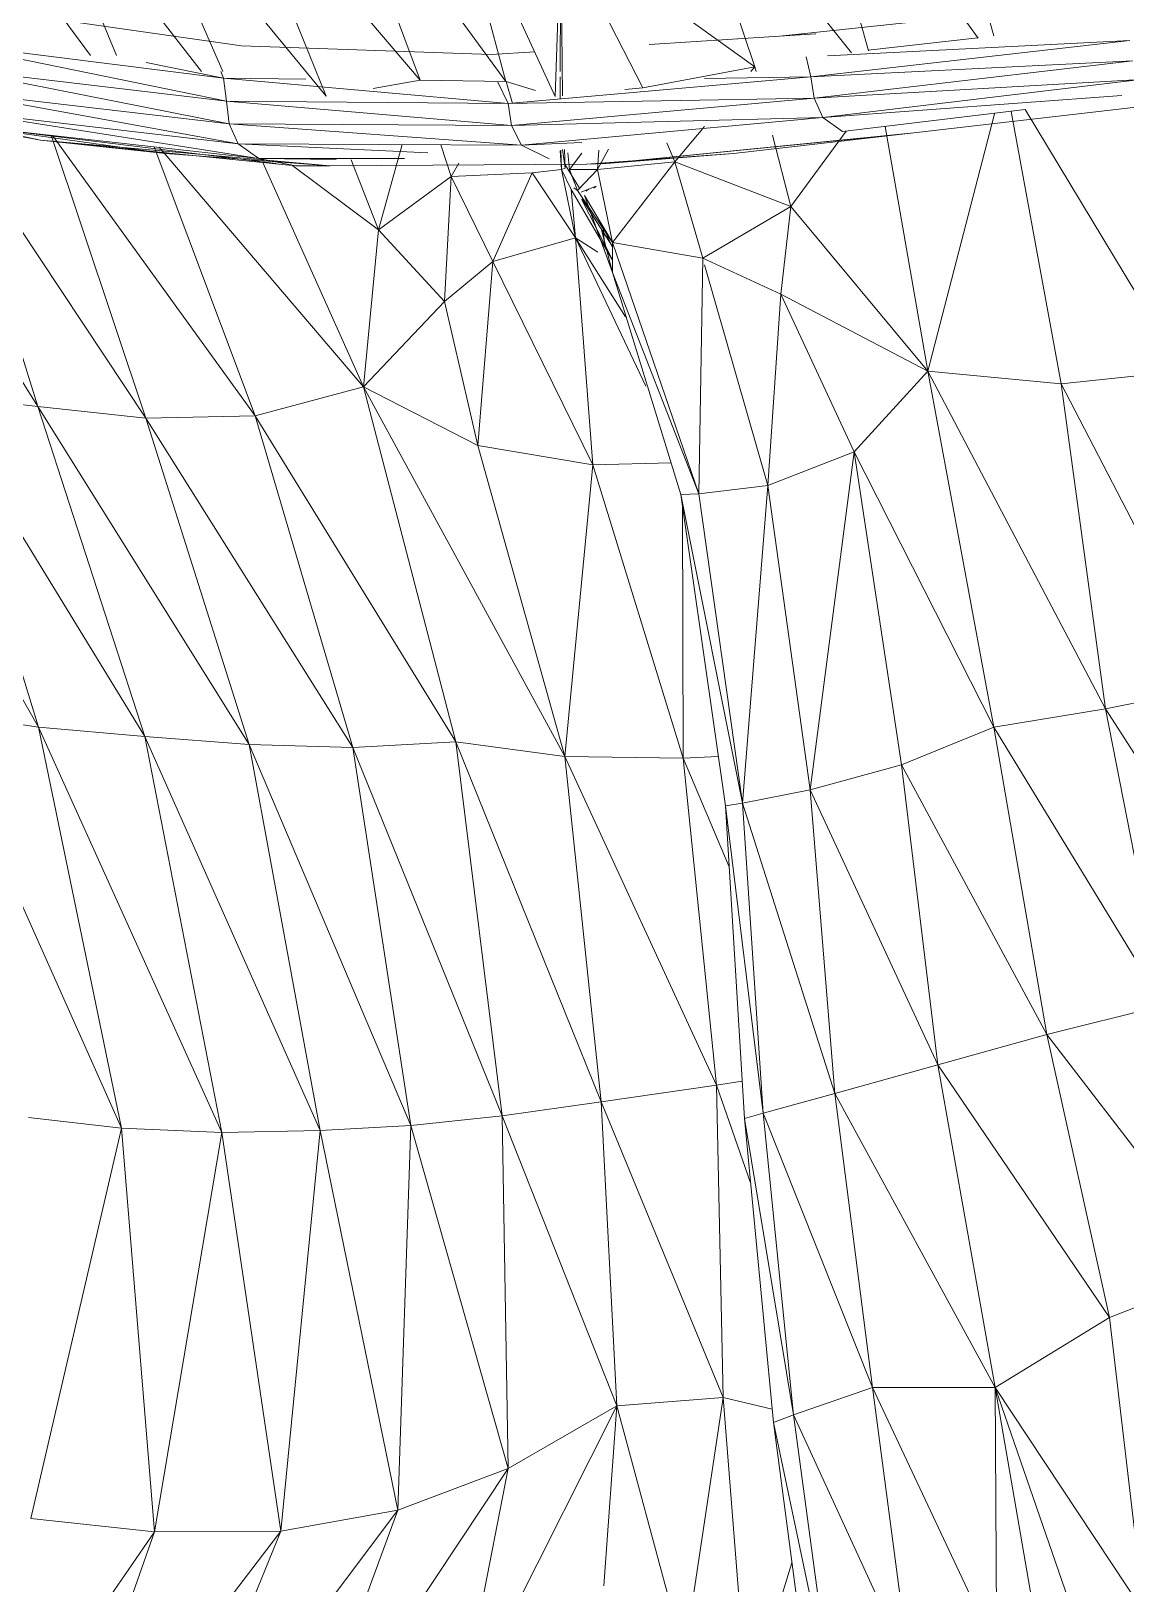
# Model space of a CAD drawing. Header units: millimetres. Extents: x -8591 to 7092, y -1621 to 14390.
# Drawn here: x -4163.8 to -4082.4, y 2464.1 to 2579.4 of the extents above; entities that cross this region are included whole.
import ezdxf

# ---------------------------------------------------------------- set-up
doc = ezdxf.new("R2010")
doc.units = ezdxf.units.MM
doc.layers.add('G-IMPT', color=8, linetype='Continuous', lineweight=9)
doc.layers.add('I-FURN', color=30, linetype='Continuous', lineweight=9)

# ---------------------------------------------------------------- blocks, each defined once
blk = doc.blocks.new('Artificial banana plant 1500mm - Family 4__C1-728657-Begane grond')
at = {"layer": 'G-IMPT'}
for p, q in [((320.51, -77.82), (314.81, -57.55)), ((320.51, -77.82), (314.81, -57.55)), ((311.21, -78.93), (305.74, -59.13)), ((311.21, -78.93), (305.74, -59.13)), ((319.35, -77.99), (305.74, -59.13)), ((319.35, -77.99), (305.74, -59.13)), ((302.77, -80.12), (296.85, -62.53)), ((302.77, -80.12), (296.85, -62.53)), ((309.94, -79.09), (296.85, -62.53)), ((309.94, -79.09), (296.85, -62.53)), ((253.4, -79.28), (242.26, -64.16)), ((253.4, -79.28), (242.26, -64.16)), ((261.66, -80.46), (249.21, -64.46)), ((261.66, -80.46), (249.21, -64.46)), ((255.35, -79.29), (249.21, -64.46)), ((255.35, -79.29), (249.21, -64.46)), ((270.92, -82.31), (256.3, -64.52)), ((270.92, -82.31), (256.3, -64.52)), ((263.24, -80.46), (256.3, -64.52)), ((263.24, -80.46), (256.3, -64.52)), ((277.9, -81.12), (263.61, -64.29)), ((277.9, -81.12), (263.61, -64.29)), ((263.61, -64.29), (270.92, -82.31)), ((263.61, -64.29), (270.92, -82.31)), ((284.27, -81.2), (271.44, -63.73)), ((284.27, -81.2), (271.44, -63.73)), ((271.44, -63.73), (277.9, -81.12)), ((271.44, -63.73), (277.9, -81.12)), ((287.93, -82.32), (279.88, -64.82)), ((287.93, -82.32), (279.88, -64.82)), ((284.27, -81.2), (279.88, -64.82)), ((284.27, -81.2), (279.88, -64.82)), ((287.93, -82.32), (288.36, -69.78)), ((287.93, -82.32), (288.36, -69.78)), ((288.31, -80.46), (288.36, -69.78)), ((288.31, -80.46), (288.36, -69.78)), ((302.77, -80.12), (288.36, -69.78)), ((302.77, -80.12), (288.36, -69.78)), ((294.44, -81.67), (288.36, -69.78)), ((294.44, -81.67), (288.36, -69.78)), ((288.47, -82.28), (288.36, -69.78)), ((288.47, -82.28), (288.36, -69.78)), ((242, -75.35), (264.62, -78.56)), ((242, -75.35), (264.62, -78.56)), ((318.62, -76.37), (304.85, -77.83)), ((318.62, -76.37), (304.85, -77.83)), ((241.99, -78.28), (263.51, -82.67)), ((241.99, -78.28), (263.51, -82.67)), ((241.99, -78.28), (263.3, -80.97)), ((241.99, -78.28), (263.3, -80.97)), ((294.91, -78.46), (307.3, -77.67)), ((294.91, -78.46), (307.3, -77.67)), ((304.85, -77.83), (307.3, -77.67)), ((304.85, -77.83), (307.3, -77.67)), ((306.93, -80.86), (330.63, -78.16)), ((306.93, -80.86), (330.63, -78.16)), ((308.16, -79.31), (330.63, -78.16)), ((308.16, -79.31), (330.63, -78.16)), ((311.19, -78.88), (319.34, -77.98)), ((311.19, -78.88), (319.34, -77.98)), ((264.62, -78.56), (283.18, -79.21)), ((264.62, -78.56), (283.18, -79.21)), ((283.18, -79.21), (286.41, -79)), ((283.18, -79.21), (286.41, -79)), ((306.93, -80.86), (306.59, -79.39)), ((306.93, -80.86), (306.59, -79.39)), ((242.56, -80.19), (263.72, -84.36)), ((242.56, -80.19), (263.72, -84.36)), ((242.56, -80.19), (263.51, -82.67)), ((242.56, -80.19), (263.51, -82.67)), ((257.55, -79.8), (263.3, -80.97)), ((257.55, -79.8), (263.3, -80.97)), ((263.3, -80.97), (263.08, -80.46)), ((263.3, -80.97), (263.08, -80.46)), ((302.77, -80.12), (294.44, -81.67)), ((302.77, -80.12), (294.44, -81.67)), ((302.48, -80.46), (302.77, -80.12)), ((302.48, -80.46), (302.77, -80.12)), ((302.86, -80.46), (302.77, -80.12)), ((302.86, -80.46), (302.77, -80.12)), ((306.93, -80.86), (330.84, -79.67)), ((306.93, -80.86), (330.84, -79.67)), ((307.18, -82.45), (330.84, -79.67)), ((307.18, -82.45), (330.84, -79.67)), ((263.51, -82.67), (263.3, -80.97)), ((263.51, -82.67), (263.3, -80.97)), ((263.3, -80.97), (284.43, -82.85)), ((263.3, -80.97), (284.43, -82.85)), ((263.3, -80.97), (269.41, -81.05)), ((263.3, -80.97), (269.41, -81.05)), ((277.9, -81.12), (274.4, -81.72)), ((277.9, -81.12), (274.4, -81.72)), ((284.27, -81.2), (277.9, -81.12)), ((284.27, -81.2), (277.9, -81.12)), ((284.43, -82.85), (283.68, -81.25)), ((284.43, -82.85), (283.68, -81.25)), ((284.75, -82.84), (284.28, -81.2)), ((284.75, -82.84), (284.28, -81.2)), ((286.48, -81.87), (284.29, -81.2)), ((286.48, -81.87), (284.29, -81.2)), ((284.43, -82.85), (306.93, -80.86)), ((284.43, -82.85), (306.93, -80.86)), ((288.3, -82.5), (288.31, -80.87)), ((288.3, -82.5), (288.31, -80.87)), ((294.44, -81.67), (293.11, -81.81)), ((294.44, -81.67), (293.11, -81.81)), ((299.03, -80.99), (306.93, -80.86)), ((299.03, -80.99), (306.93, -80.86)), ((307.18, -82.45), (306.93, -80.86)), ((307.18, -82.45), (306.93, -80.86)), ((307.18, -82.45), (331.43, -81.06)), ((307.18, -82.45), (331.43, -81.06)), ((307.82, -83.89), (331.43, -81.06)), ((307.82, -83.89), (331.43, -81.06)), ((232.5, -82.34), (249.7, -85.56)), ((232.5, -82.34), (249.7, -85.56)), ((232.55, -82.18), (249.7, -85.56)), ((232.55, -82.18), (249.7, -85.56)), ((242.68, -81.9), (264.38, -85.84)), ((242.68, -81.9), (264.38, -85.84)), ((242.68, -81.9), (263.72, -84.36)), ((242.68, -81.9), (263.72, -84.36)), ((263.72, -84.36), (263.51, -82.67)), ((263.72, -84.36), (263.51, -82.67)), ((263.51, -82.67), (284.69, -84.49)), ((263.51, -82.67), (284.69, -84.49)), ((263.51, -82.67), (284.43, -82.85)), ((263.51, -82.67), (284.43, -82.85)), ((284.43, -82.85), (307.18, -82.45)), ((284.43, -82.85), (307.18, -82.45)), ((284.69, -84.49), (284.43, -82.85)), ((284.69, -84.49), (284.43, -82.85)), ((284.69, -84.49), (307.18, -82.45)), ((284.69, -84.49), (307.18, -82.45)), ((307.82, -83.89), (307.18, -82.45)), ((307.82, -83.89), (307.18, -82.45)), ((307.82, -83.89), (330.04, -82.26)), ((307.82, -83.89), (330.04, -82.26)), ((314.58, -85.02), (335.92, -82.55)), ((314.58, -85.02), (335.92, -82.55)), ((249.5, -105.36), (235.62, -83.23)), ((249.5, -105.36), (235.62, -83.23)), ((257.52, -106.23), (242.87, -84.16)), ((257.52, -106.23), (242.87, -84.16)), ((249.5, -105.36), (242.87, -84.16)), ((249.5, -105.36), (242.87, -84.16)), ((243.29, -83.39), (265.91, -86.92)), ((243.29, -83.39), (265.91, -86.92)), ((243.29, -83.39), (264.38, -85.84)), ((243.29, -83.39), (264.38, -85.84)), ((284.69, -84.49), (307.82, -83.89)), ((284.69, -84.49), (307.82, -83.89)), ((285.43, -85.94), (307.82, -83.89)), ((285.43, -85.94), (307.82, -83.89)), ((309.28, -84.92), (307.82, -83.89)), ((309.28, -84.92), (307.82, -83.89)), ((309.28, -84.92), (322.86, -83.28)), ((309.28, -84.92), (322.86, -83.28)), ((315.62, -102.73), (320.58, -83.62)), ((315.62, -102.73), (320.58, -83.62)), ((325.53, -103.67), (321.82, -83.44)), ((325.53, -103.67), (321.82, -83.44)), ((322.86, -83.28), (334.56, -102.72)), ((322.86, -83.28), (334.56, -102.72)), ((249.7, -85.56), (245.31, -84.63)), ((249.7, -85.56), (245.31, -84.63)), ((245.31, -84.63), (267.21, -87.3)), ((245.31, -84.63), (267.21, -87.3)), ((245.31, -84.63), (265.91, -86.92)), ((245.31, -84.63), (265.91, -86.92)), ((248.33, -85.07), (258.97, -86.55)), ((248.33, -85.07), (258.97, -86.55)), ((250.48, -85.21), (257.52, -106.23)), ((250.48, -85.21), (257.52, -106.23)), ((265.65, -106.05), (250.59, -85.22)), ((265.65, -106.05), (250.59, -85.22)), ((264.38, -85.84), (263.72, -84.36)), ((264.38, -85.84), (263.72, -84.36)), ((263.72, -84.36), (285.43, -85.94)), ((263.72, -84.36), (285.43, -85.94)), ((263.72, -84.36), (284.69, -84.49)), ((263.72, -84.36), (284.69, -84.49)), ((285.43, -85.94), (284.69, -84.49)), ((285.43, -85.94), (284.69, -84.49)), ((291.73, -87.3), (314.58, -85.02)), ((291.73, -87.3), (314.58, -85.02)), ((291.73, -87.3), (312, -85.29)), ((291.73, -87.3), (312, -85.29)), ((296.83, -87.17), (299.03, -84.55)), ((296.83, -87.17), (299.03, -84.55)), ((314.58, -85.02), (301.18, -86.55)), ((314.58, -85.02), (301.18, -86.55)), ((305.43, -90.49), (304.07, -85.2)), ((305.43, -90.49), (304.07, -85.2)), ((305.43, -90.49), (309.56, -84.89)), ((305.43, -90.49), (309.56, -84.89)), ((314.58, -85.02), (312, -85.29)), ((314.58, -85.02), (312, -85.29)), ((315.62, -102.73), (312.46, -84.56)), ((315.62, -102.73), (312.46, -84.56)), ((249.7, -85.56), (271.22, -87.47)), ((249.7, -85.56), (271.22, -87.47)), ((249.7, -85.56), (258.97, -86.55)), ((249.7, -85.56), (258.97, -86.55)), ((249.7, -85.56), (268.63, -87.48)), ((249.7, -85.56), (268.63, -87.48)), ((258.13, -86.06), (265.65, -106.05)), ((258.13, -86.06), (265.65, -106.05)), ((273.69, -103.89), (258.51, -86.1)), ((273.69, -103.89), (258.51, -86.1)), ((265.91, -86.92), (264.38, -85.84)), ((265.91, -86.92), (264.38, -85.84)), ((264.38, -85.84), (278.47, -86.52)), ((264.38, -85.84), (278.47, -86.52)), ((264.38, -85.84), (285.43, -85.94)), ((264.38, -85.84), (285.43, -85.94)), ((276.57, -85.9), (274.81, -92.22)), ((276.57, -85.9), (274.81, -92.22)), ((280.21, -88.28), (279.44, -85.91)), ((280.21, -88.28), (279.44, -85.91)), ((285.43, -85.94), (289.91, -85.75)), ((285.43, -85.94), (289.91, -85.75)), ((287.49, -86.95), (285.43, -85.94)), ((287.49, -86.95), (285.43, -85.94)), ((288.41, -87.74), (288.29, -86.35)), ((288.41, -87.74), (288.29, -86.35)), ((288.41, -87.74), (288.35, -86.31)), ((288.41, -87.74), (288.35, -86.31)), ((288.68, -87.65), (288.48, -86.27)), ((288.68, -87.65), (288.48, -86.27)), ((288.68, -87.65), (288.62, -86.27)), ((288.68, -87.65), (288.62, -86.27)), ((289, -87.76), (288.88, -86.51)), ((289, -87.76), (288.88, -86.51)), ((291.08, -87.74), (291.9, -86.25)), ((291.08, -87.74), (291.9, -86.25)), ((291.08, -87.74), (291.17, -86.31)), ((291.08, -87.74), (291.17, -86.31)), ((296.83, -87.17), (296.22, -85.77)), ((296.83, -87.17), (296.22, -85.77)), ((271.22, -87.47), (258.97, -86.55)), ((268.63, -87.48), (265.91, -86.92)), ((268.63, -87.48), (265.91, -86.92)), ((265.91, -86.92), (271.65, -87.01)), ((265.91, -86.92), (271.65, -87.01)), ((265.91, -86.92), (276.74, -86.94)), ((265.91, -86.92), (276.74, -86.94)), ((273.69, -103.89), (266.22, -87.23)), ((273.69, -103.89), (266.22, -87.23)), ((274.81, -92.22), (268.35, -87.39)), ((274.81, -92.22), (268.35, -87.39)), ((271.22, -87.47), (268.63, -87.48)), ((271.22, -87.47), (268.63, -87.48)), ((271.22, -87.47), (290.26, -87.35)), ((271.22, -87.47), (290.26, -87.35)), ((274.81, -92.22), (272.78, -87.04)), ((274.81, -92.22), (272.78, -87.04)), ((280.78, -87.28), (280.21, -88.28)), ((280.78, -87.28), (280.21, -88.28)), ((288.68, -87.65), (288.41, -87.74)), ((288.68, -87.65), (288.41, -87.74)), ((289.73, -89.14), (288.65, -87.36)), ((289.73, -89.14), (288.65, -87.36)), ((289, -87.76), (289.91, -86.53)), ((289, -87.76), (289.91, -86.53)), ((290.26, -87.35), (301.18, -86.55)), ((290.26, -87.35), (301.18, -86.55)), ((290.26, -87.35), (291.73, -87.3)), ((290.26, -87.35), (291.73, -87.3)), ((290.26, -87.35), (290.67, -87.32)), ((290.26, -87.35), (290.67, -87.32)), ((301.18, -86.55), (290.67, -87.32)), ((301.18, -86.55), (290.67, -87.32)), ((296.83, -87.17), (291.08, -87.74)), ((296.83, -87.17), (291.08, -87.74)), ((291.73, -87.3), (301.18, -86.55)), ((291.73, -87.3), (301.18, -86.55)), ((292.19, -93.18), (296.83, -87.17)), ((292.19, -93.18), (296.83, -87.17)), ((298.89, -94.33), (296.83, -87.17)), ((298.89, -94.33), (296.83, -87.17)), ((296.83, -87.17), (305.43, -90.49)), ((296.83, -87.17), (305.43, -90.49)), ((280.21, -88.28), (274.81, -92.22)), ((280.21, -88.28), (274.81, -92.22)), ((280.21, -88.28), (279.7, -97.55)), ((280.21, -88.28), (279.7, -97.55)), ((286.23, -88), (280.21, -88.28)), ((286.23, -88), (280.21, -88.28)), ((283.31, -94.59), (280.21, -88.28)), ((283.31, -94.59), (280.21, -88.28)), ((286.23, -88), (283.31, -94.59)), ((286.23, -88), (283.31, -94.59)), ((288.41, -87.74), (286.23, -88)), ((288.41, -87.74), (286.23, -88)), ((289.43, -92.82), (286.23, -88)), ((289.43, -92.82), (286.23, -88)), ((289.12, -89.24), (288.41, -87.74)), ((289.12, -89.24), (288.41, -87.74)), ((289.43, -92.82), (288.41, -87.74)), ((289.43, -92.82), (288.41, -87.74)), ((291.08, -87.74), (289, -87.76)), ((291.08, -87.74), (289, -87.76)), ((289.58, -89.3), (289, -87.76)), ((289.58, -89.3), (289, -87.76)), ((289.58, -89.3), (291.08, -87.74)), ((289.58, -89.3), (291.08, -87.74)), ((292.19, -93.18), (291.08, -87.74)), ((292.19, -93.18), (291.08, -87.74)), ((292.19, -94.49), (289.12, -89.24)), ((292.19, -94.49), (289.12, -89.24)), ((289.12, -89.24), (289.43, -92.82)), ((289.12, -89.24), (289.43, -92.82)), ((289.58, -89.3), (289.31, -89.1)), ((289.58, -89.3), (289.31, -89.1)), ((292.19, -93.18), (289.58, -89.3)), ((292.19, -93.18), (289.58, -89.3)), ((290.4, -89.22), (289.87, -89.44)), ((290.4, -89.22), (289.87, -89.44)), ((289.91, -89.93), (292.19, -93.47)), ((289.91, -89.93), (292.19, -93.47)), ((292.19, -95.39), (290.11, -89.68)), ((290.11, -89.68), (292.19, -93.18)), ((290.11, -89.68), (292.19, -93.18)), ((290.4, -89.22), (290.23, -89.37)), ((290.23, -89.37), (290.4, -89.22)), ((290.98, -88.98), (290.4, -89.22)), ((290.81, -89.13), (290.98, -88.98)), ((290.81, -89.13), (290.98, -88.98)), ((289.91, -90.01), (292.19, -94.47)), ((289.91, -90.01), (292.19, -94.47)), ((292.19, -95.39), (290.44, -90.59)), ((298.89, -94.33), (305.43, -90.49)), ((298.89, -94.33), (305.43, -90.49)), ((304.7, -97), (305.43, -90.49)), ((304.7, -97), (305.43, -90.49)), ((305.43, -90.49), (315.62, -102.73)), ((305.43, -90.49), (315.62, -102.73)), ((274.81, -92.22), (273.69, -103.89)), ((274.81, -92.22), (273.69, -103.89)), ((279.7, -97.55), (274.81, -92.22)), ((279.7, -97.55), (274.81, -92.22)), ((292.19, -95.39), (291.37, -92.24)), ((292.19, -95.39), (291.37, -92.24)), ((291.49, -92.14), (291.61, -93.51)), ((291.49, -92.14), (291.61, -93.51)), ((289.43, -92.82), (283.31, -94.59)), ((289.43, -92.82), (283.31, -94.59)), ((291.1, -93.89), (289.43, -92.82)), ((291.1, -93.89), (289.43, -92.82)), ((293.16, -98.7), (289.43, -92.82)), ((293.16, -98.7), (289.43, -92.82)), ((289.43, -92.82), (294.67, -103.83)), ((289.43, -92.82), (294.67, -103.83)), ((289.43, -92.82), (290.72, -109.68)), ((289.43, -92.82), (290.72, -109.68)), ((292.19, -93.55), (291.64, -92.36)), ((292.19, -93.55), (291.64, -92.36)), ((292.19, -95.39), (292.19, -93.18)), ((292.19, -95.39), (292.19, -93.18)), ((298.6, -111.83), (292.19, -93.18)), ((298.6, -111.83), (292.19, -93.18)), ((292.19, -93.18), (298.89, -94.33)), ((292.19, -93.18), (298.89, -94.33)), ((298.6, -111.83), (298.89, -94.33)), ((298.6, -111.83), (298.89, -94.33)), ((298.89, -94.33), (304.7, -97)), ((298.89, -94.33), (304.7, -97)), ((283.31, -94.59), (279.7, -97.55)), ((283.31, -94.59), (279.7, -97.55)), ((283.31, -94.59), (282.18, -108.25)), ((283.31, -94.59), (282.18, -108.25)), ((283.31, -94.59), (290.72, -109.68)), ((283.31, -94.59), (290.72, -109.68)), ((297.26, -111.89), (292.19, -95.39)), ((297.26, -111.89), (292.19, -95.39)), ((292.19, -95.39), (298.6, -111.83)), ((292.19, -95.39), (298.6, -111.83)), ((303.72, -111.22), (299.03, -94.82)), ((303.72, -111.22), (299.03, -94.82)), ((279.7, -97.55), (273.69, -103.89)), ((279.7, -97.55), (273.69, -103.89)), ((279.7, -97.55), (282.18, -108.25)), ((279.7, -97.55), (282.18, -108.25)), ((303.72, -111.22), (304.7, -97)), ((303.72, -111.22), (304.7, -97)), ((310.15, -108.71), (304.7, -97)), ((310.15, -108.71), (304.7, -97)), ((304.7, -97), (315.62, -102.73)), ((304.7, -97), (315.62, -102.73)), ((249.55, -129.17), (234.09, -102.38)), ((249.55, -129.17), (234.09, -102.38)), ((310.15, -108.71), (315.62, -102.73)), ((310.15, -108.71), (315.62, -102.73)), ((320.53, -129.16), (315.62, -102.73)), ((320.53, -129.16), (315.62, -102.73)), ((315.62, -102.73), (328.81, -127.8)), ((315.62, -102.73), (328.81, -127.8)), ((315.62, -102.73), (325.53, -103.67)), ((315.62, -102.73), (325.53, -103.67)), ((325.53, -103.67), (334.56, -102.72)), ((325.53, -103.67), (334.56, -102.72)), ((337.15, -126.14), (325.53, -103.67)), ((337.15, -126.14), (325.53, -103.67)), ((328.81, -127.8), (325.53, -103.67)), ((328.81, -127.8), (325.53, -103.67)), ((257.44, -129.86), (241.86, -104.44)), ((257.44, -129.86), (241.86, -104.44)), ((249.55, -129.17), (241.86, -104.44)), ((249.55, -129.17), (241.86, -104.44)), ((249.5, -105.36), (241.86, -104.44)), ((249.5, -105.36), (241.86, -104.44)), ((273.69, -103.89), (265.65, -106.05)), ((273.69, -103.89), (265.65, -106.05)), ((282.18, -108.25), (273.69, -103.89)), ((282.18, -108.25), (273.69, -103.89)), ((288.64, -131.34), (273.69, -103.89)), ((288.64, -131.34), (273.69, -103.89)), ((273.69, -103.89), (280.55, -130.27)), ((273.69, -103.89), (280.55, -130.27)), ((265.2, -130.45), (249.5, -105.36)), ((265.2, -130.45), (249.5, -105.36)), ((257.44, -129.86), (249.5, -105.36)), ((257.44, -129.86), (249.5, -105.36)), ((257.52, -106.23), (249.5, -105.36)), ((257.52, -106.23), (249.5, -105.36)), ((265.65, -106.05), (257.52, -106.23)), ((265.65, -106.05), (257.52, -106.23)), ((280.55, -130.27), (265.65, -106.05)), ((280.55, -130.27), (265.65, -106.05)), ((265.65, -106.05), (272.89, -130.67)), ((265.65, -106.05), (272.89, -130.67)), ((272.89, -130.67), (257.52, -106.23)), ((272.89, -130.67), (257.52, -106.23)), ((265.2, -130.45), (257.52, -106.23)), ((265.2, -130.45), (257.52, -106.23)), ((290.72, -109.68), (282.18, -108.25)), ((290.72, -109.68), (282.18, -108.25)), ((282.18, -108.25), (288.64, -131.34)), ((282.18, -108.25), (288.64, -131.34)), ((296.54, -109.54), (290.72, -109.68)), ((296.54, -109.54), (290.72, -109.68)), ((303.72, -111.22), (310.15, -108.71)), ((303.72, -111.22), (310.15, -108.71)), ((306.87, -133.83), (310.15, -108.71)), ((306.87, -133.83), (310.15, -108.71)), ((313.65, -131.98), (310.15, -108.71)), ((313.65, -131.98), (310.15, -108.71)), ((310.15, -108.71), (320.53, -129.16)), ((310.15, -108.71), (320.53, -129.16)), ((290.72, -109.68), (288.64, -131.34)), ((290.72, -109.68), (288.64, -131.34)), ((290.72, -109.68), (297.45, -131.48)), ((290.72, -109.68), (297.45, -131.48)), ((297.26, -111.89), (298.6, -111.83)), ((297.26, -111.89), (298.6, -111.83)), ((298.6, -111.83), (303.72, -111.22)), ((298.6, -111.83), (303.72, -111.22)), ((301.85, -134.81), (298.6, -111.83)), ((301.85, -134.81), (298.6, -111.83)), ((301.85, -134.81), (303.72, -111.22)), ((301.85, -134.81), (303.72, -111.22)), ((306.87, -133.83), (303.72, -111.22)), ((306.87, -133.83), (303.72, -111.22)), ((300.58, -135.02), (297.26, -111.89)), ((300.58, -135.02), (297.26, -111.89)), ((297.26, -111.89), (301.85, -134.81)), ((297.26, -111.89), (301.85, -134.81)), ((297.38, -112.72), (297.45, -131.48)), ((297.38, -112.72), (297.45, -131.48)), ((337.15, -126.14), (328.81, -127.8)), ((337.15, -126.14), (328.81, -127.8)), ((320.53, -129.16), (328.81, -127.8)), ((320.53, -129.16), (328.81, -127.8)), ((341.97, -148.25), (328.81, -127.8)), ((341.97, -148.25), (328.81, -127.8)), ((333.13, -149.84), (328.81, -127.8)), ((333.13, -149.84), (328.81, -127.8)), ((255.72, -158.95), (241.9, -128.03)), ((255.72, -158.95), (241.9, -128.03)), ((249.55, -129.17), (241.9, -128.03)), ((249.55, -129.17), (241.9, -128.03)), ((263.16, -159.27), (249.55, -129.17)), ((263.16, -159.27), (249.55, -129.17)), ((255.72, -158.95), (249.55, -129.17)), ((255.72, -158.95), (249.55, -129.17)), ((257.44, -129.86), (249.55, -129.17)), ((257.44, -129.86), (249.55, -129.17)), ((313.65, -131.98), (320.53, -129.16)), ((313.65, -131.98), (320.53, -129.16)), ((333.13, -149.84), (320.53, -129.16)), ((333.13, -149.84), (320.53, -129.16)), ((324.47, -152), (320.53, -129.16)), ((324.47, -152), (320.53, -129.16)), ((270.46, -159.14), (257.44, -129.86)), ((270.46, -159.14), (257.44, -129.86)), ((263.16, -159.27), (257.44, -129.86)), ((263.16, -159.27), (257.44, -129.86)), ((265.2, -130.45), (257.44, -129.86)), ((265.2, -130.45), (257.44, -129.86)), ((280.55, -130.27), (272.89, -130.67)), ((280.55, -130.27), (272.89, -130.67)), ((288.64, -131.34), (280.55, -130.27)), ((288.64, -131.34), (280.55, -130.27)), ((291.35, -157), (280.55, -130.27)), ((291.35, -157), (280.55, -130.27)), ((280.55, -130.27), (283.99, -158.03)), ((280.55, -130.27), (283.99, -158.03)), ((277.2, -158.76), (265.2, -130.45)), ((277.2, -158.76), (265.2, -130.45)), ((270.46, -159.14), (265.2, -130.45)), ((270.46, -159.14), (265.2, -130.45)), ((272.89, -130.67), (265.2, -130.45)), ((272.89, -130.67), (265.2, -130.45)), ((283.99, -158.03), (272.89, -130.67)), ((283.99, -158.03), (272.89, -130.67)), ((277.2, -158.76), (272.89, -130.67)), ((277.2, -158.76), (272.89, -130.67)), ((297.45, -131.48), (288.64, -131.34)), ((297.45, -131.48), (288.64, -131.34)), ((299.92, -155.76), (288.64, -131.34)), ((299.92, -155.76), (288.64, -131.34)), ((288.64, -131.34), (291.35, -157)), ((288.64, -131.34), (291.35, -157)), ((300.05, -131.36), (297.45, -131.48)), ((300.05, -131.36), (297.45, -131.48)), ((300.85, -139.55), (297.45, -131.48)), ((300.85, -139.55), (297.45, -131.48)), ((297.45, -131.48), (299.92, -155.76)), ((297.45, -131.48), (299.92, -155.76)), ((306.87, -133.83), (313.65, -131.98)), ((306.87, -133.83), (313.65, -131.98)), ((316.37, -154.24), (313.65, -131.98)), ((316.37, -154.24), (313.65, -131.98)), ((313.65, -131.98), (324.47, -152)), ((313.65, -131.98), (324.47, -152)), ((300.58, -135.02), (301.85, -134.81)), ((300.58, -135.02), (301.85, -134.81)), ((301.85, -134.81), (306.87, -133.83)), ((301.85, -134.81), (306.87, -133.83)), ((303.38, -157.85), (301.85, -134.81)), ((303.38, -157.85), (301.85, -134.81)), ((301.85, -134.81), (308.72, -156.38)), ((301.85, -134.81), (308.72, -156.38)), ((308.72, -156.38), (306.87, -133.83)), ((308.72, -156.38), (306.87, -133.83)), ((306.87, -133.83), (316.37, -154.24)), ((306.87, -133.83), (316.37, -154.24)), ((301.99, -158.23), (300.58, -135.02)), ((301.99, -158.23), (300.58, -135.02)), ((300.58, -135.02), (303.38, -157.85)), ((300.58, -135.02), (303.38, -157.85)), ((333.13, -149.84), (324.47, -152)), ((333.13, -149.84), (324.47, -152)), ((316.37, -154.24), (324.47, -152)), ((316.37, -154.24), (324.47, -152)), ((337.96, -169.57), (324.47, -152)), ((337.96, -169.57), (324.47, -152)), ((329.12, -173.03), (324.47, -152)), ((329.12, -173.03), (324.47, -152)), ((308.72, -156.38), (316.37, -154.24)), ((308.72, -156.38), (316.37, -154.24)), ((329.12, -173.03), (316.37, -154.24)), ((329.12, -173.03), (316.37, -154.24)), ((320.62, -178.21), (316.37, -154.24)), ((320.62, -178.21), (316.37, -154.24)), ((301.82, -155.47), (299.92, -155.76)), ((301.82, -155.47), (299.92, -155.76)), ((299.92, -155.76), (291.35, -157)), ((299.92, -155.76), (291.35, -157)), ((302.44, -163.02), (299.92, -155.76)), ((302.44, -163.02), (299.92, -155.76)), ((299.92, -155.76), (300.4, -178.95)), ((299.92, -155.76), (300.4, -178.95)), ((303.38, -157.85), (308.72, -156.38)), ((303.38, -157.85), (308.72, -156.38)), ((311.5, -178.23), (308.72, -156.38)), ((311.5, -178.23), (308.72, -156.38)), ((308.72, -156.38), (320.62, -178.21)), ((308.72, -156.38), (320.62, -178.21)), ((291.35, -157), (283.99, -158.03)), ((291.35, -157), (283.99, -158.03)), ((300.4, -178.95), (291.35, -157)), ((300.4, -178.95), (291.35, -157)), ((291.35, -157), (292.51, -179.57)), ((291.35, -157), (292.51, -179.57)), ((301.99, -158.23), (303.38, -157.85)), ((301.99, -158.23), (303.38, -157.85)), ((305.64, -180.24), (303.38, -157.85)), ((305.64, -180.24), (303.38, -157.85)), ((303.38, -157.85), (311.5, -178.23)), ((303.38, -157.85), (311.5, -178.23)), ((255.72, -158.95), (248.79, -158.17)), ((255.72, -158.95), (248.79, -158.17)), ((248.97, -187.95), (255.72, -158.95)), ((248.97, -187.95), (255.72, -158.95)), ((258.16, -188.93), (255.72, -158.95)), ((258.16, -188.93), (255.72, -158.95)), ((263.16, -159.27), (255.72, -158.95)), ((263.16, -159.27), (255.72, -158.95)), ((270.46, -159.14), (263.16, -159.27)), ((270.46, -159.14), (263.16, -159.27)), ((267.54, -188.9), (270.46, -159.14)), ((267.54, -188.9), (270.46, -159.14)), ((277.2, -158.76), (270.46, -159.14)), ((277.2, -158.76), (270.46, -159.14)), ((276.23, -187.34), (270.46, -159.14)), ((276.23, -187.34), (270.46, -159.14)), ((276.23, -187.34), (277.2, -158.76)), ((276.23, -187.34), (277.2, -158.76)), ((283.99, -158.03), (277.2, -158.76)), ((283.99, -158.03), (277.2, -158.76)), ((284.43, -184.23), (277.2, -158.76)), ((284.43, -184.23), (277.2, -158.76)), ((292.51, -179.57), (283.99, -158.03)), ((292.51, -179.57), (283.99, -158.03)), ((284.43, -184.23), (283.99, -158.03)), ((284.43, -184.23), (283.99, -158.03)), ((304.14, -180.82), (301.99, -158.23)), ((304.14, -180.82), (301.99, -158.23)), ((301.99, -158.23), (305.64, -180.24)), ((301.99, -158.23), (305.64, -180.24)), ((258.16, -188.93), (263.16, -159.27)), ((258.16, -188.93), (263.16, -159.27)), ((267.54, -188.9), (263.16, -159.27)), ((267.54, -188.9), (263.16, -159.27)), ((337.96, -169.57), (329.12, -173.03)), ((337.96, -169.57), (329.12, -173.03)), ((329.12, -173.03), (320.62, -178.21)), ((329.12, -173.03), (320.62, -178.21)), ((331.68, -194.94), (329.12, -173.03)), ((331.68, -194.94), (329.12, -173.03)), ((305.64, -180.24), (311.5, -178.23)), ((305.64, -180.24), (311.5, -178.23)), ((311.5, -178.23), (320.62, -178.21)), ((311.5, -178.23), (320.62, -178.21)), ((320.74, -197.83), (311.5, -178.23)), ((320.74, -197.83), (311.5, -178.23)), ((314.27, -199.04), (311.5, -178.23)), ((314.27, -199.04), (311.5, -178.23)), ((331.68, -194.94), (320.62, -178.21)), ((331.68, -194.94), (320.62, -178.21)), ((326.76, -195.94), (320.62, -178.21)), ((326.76, -195.94), (320.62, -178.21)), ((324.61, -201.21), (320.62, -178.21)), ((324.61, -201.21), (320.62, -178.21)), ((320.74, -197.83), (320.62, -178.21)), ((320.74, -197.83), (320.62, -178.21)), ((280.8, -202.83), (292.51, -179.57)), ((280.8, -202.83), (292.51, -179.57)), ((292.51, -179.57), (284.43, -184.23)), ((292.51, -179.57), (284.43, -184.23)), ((292.51, -179.57), (291.54, -192.95)), ((292.51, -179.57), (291.54, -192.95)), ((300.4, -178.95), (292.51, -179.57)), ((300.4, -178.95), (292.51, -179.57)), ((297.54, -198.15), (292.51, -179.57)), ((297.54, -198.15), (292.51, -179.57)), ((300.4, -178.95), (297.54, -198.15)), ((300.4, -178.95), (297.54, -198.15)), ((304.05, -179.82), (300.4, -178.95)), ((304.05, -179.82), (300.4, -178.95)), ((300.4, -178.95), (302.23, -201.95)), ((300.4, -178.95), (302.23, -201.95)), ((304.14, -180.82), (305.64, -180.24)), ((304.14, -180.82), (305.64, -180.24)), ((307, -202.46), (304.14, -180.82)), ((307, -202.46), (304.14, -180.82)), ((304.14, -180.82), (308.54, -201.61)), ((304.14, -180.82), (308.54, -201.61)), ((308.54, -201.61), (305.64, -180.24)), ((308.54, -201.61), (305.64, -180.24)), ((305.64, -180.24), (314.27, -199.04)), ((305.64, -180.24), (314.27, -199.04)), ((268.69, -207.93), (284.43, -184.23)), ((268.69, -207.93), (284.43, -184.23)), ((284.43, -184.23), (276.23, -187.34)), ((284.43, -184.23), (276.23, -187.34)), ((280.8, -202.83), (284.43, -184.23)), ((280.8, -202.83), (284.43, -184.23)), ((258.16, -188.93), (248.97, -187.95)), ((258.16, -188.93), (248.97, -187.95)), ((258.78, -210.51), (276.23, -187.34)), ((258.78, -210.51), (276.23, -187.34)), ((276.23, -187.34), (267.54, -188.9)), ((276.23, -187.34), (267.54, -188.9)), ((268.69, -207.93), (276.23, -187.34)), ((268.69, -207.93), (276.23, -187.34)), ((242.66, -211.5), (258.16, -188.93)), ((242.66, -211.5), (258.16, -188.93)), ((250.27, -211.43), (267.54, -188.9)), ((250.27, -211.43), (267.54, -188.9)), ((250.27, -211.43), (258.16, -188.93)), ((250.27, -211.43), (258.16, -188.93)), ((267.54, -188.9), (258.16, -188.93)), ((267.54, -188.9), (258.16, -188.93)), ((258.78, -210.51), (267.54, -188.9)), ((258.78, -210.51), (267.54, -188.9)), ((305.52, -191.23), (302.23, -201.95)), ((305.52, -191.23), (302.23, -201.95))]:
    blk.add_line(p, q, dxfattribs=at)
blk = doc.blocks.new('Artificial banana plant 1500mm - Family 4__C2-728658-Begane grond')
blk.add_blockref('Artificial banana plant 1500mm - Family 4__C1-728657-Begane grond', (0, 0))
blk = doc.blocks.new('Artificial banana plant 1500mm - Family 4-728656-Begane grond')
blk.add_blockref('Artificial banana plant 1500mm - Family 4__C2-728658-Begane grond', (0, 0))
blk = doc.blocks.new('Artificial banana plant 1500mm - Ny märkning-728662-Begane grond')
blk.add_blockref('Artificial banana plant 1500mm - Family 4-728656-Begane grond', (0, 0))

msp = doc.modelspace()

# ---------------------------------------------------------------- block references
at = {"layer": 'I-FURN'}
msp.add_blockref('Artificial banana plant 1500mm - Ny märkning-728662-Begane grond', (-4412.76, 2656.87), dxfattribs=at)

doc.saveas('drawing.dxf')
